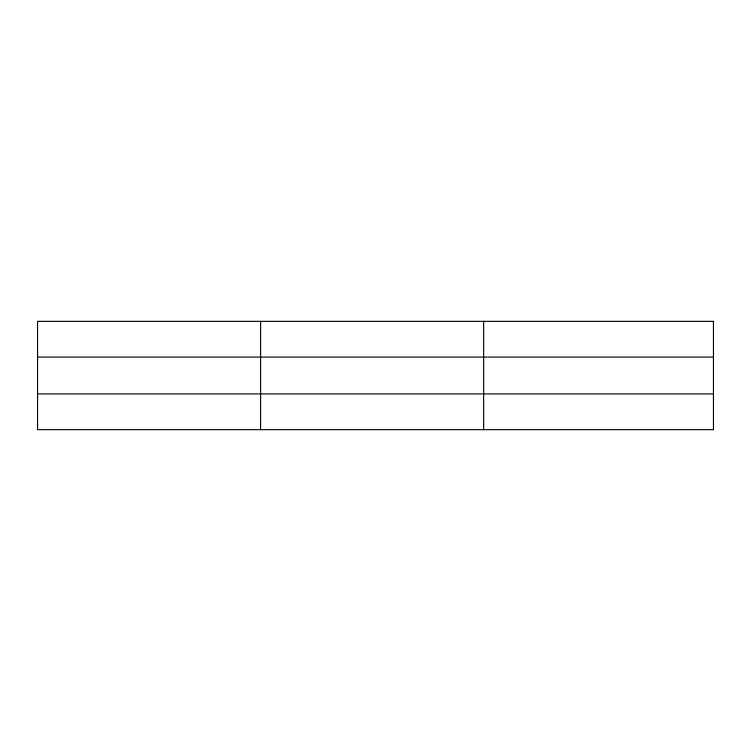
<?xml version="1.0" encoding="UTF-8"?>
<svg xmlns="http://www.w3.org/2000/svg" width="751" height="751" viewBox="0 0 751 751"><rect width="100%" height="100%" fill="white"/><g stroke="black" fill="none" stroke-linecap="round" stroke-linejoin="round"><path stroke-width="1.13" d="M260.597 429.656L260.597 321.344M483.644 429.656L483.644 321.344M37.55 357.082L713.45 357.082M37.55 393.918L713.45 393.918M713.45 321.344L713.45 429.656L37.55 429.656L37.55 321.344L713.45 321.344"/></g></svg>
